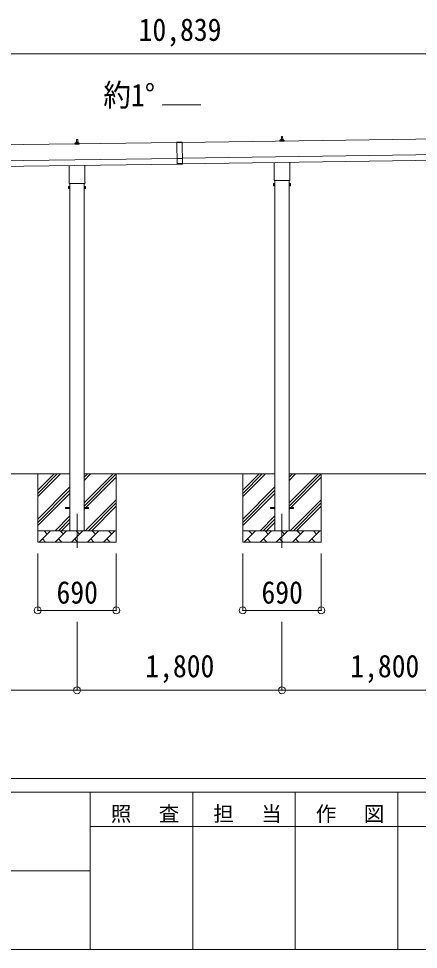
# Model space of a CAD drawing. Units: millimetres at full size, sheet at 1:60. Extents: x -16864 to 16864, y -11640 to 11640.
# Drawn here: x 4773 to 8283, y -11640 to -3466 of the extents above; entities that cross this region are included whole.
import ezdxf
from ezdxf.enums import TextEntityAlignment as Align

# ---------------------------------------------------------------- set-up
doc = ezdxf.new("R2010")
doc.units = ezdxf.units.MM
doc.header["$LTSCALE"] = 60
doc.header["$PDMODE"] = 32
doc.header["$PDSIZE"] = 60
doc.linetypes.add('CHAIN1', pattern=[8, 5, -1, 1, -1])
for name, color, linetype, lineweight in [('0-1_Defpoints', 7, 'CHAIN1', 9), ('0-2_TEXT1', 4, 'Continuous', 9), ('0-3_SHAPE', 7, 'Continuous', 9), ('0-7_PARTS2', 7, 'Continuous', 9), ('0-8_TABLE1', 6, 'Continuous', 9), ('F-0', 7, 'Continuous', 9)]:
    doc.layers.add(name, color=color, linetype=linetype, lineweight=lineweight)
doc.styles.add('ＭＳ ゴシック', font='')
doc.styles.get('ＭＳ ゴシック').set_extended_font_data('MS Gothic')

msp = doc.modelspace()

# ---------------------------------------------------------------- linework, layer by layer
at = {"layer": '0-1_Defpoints'}
for p, q in [((5285.56, -7813.9), (5285.56, -8162.9)), ((7085.56, -7813.9), (7085.56, -8162.9))]:
    msp.add_line(p, q, dxfattribs=at)
at = {"layer": '0-2_TEXT1'}
for p, q in [((6373.46, -4223.07), (6037.46, -4227.87)), ((11573.26, -4476.24), (6208.3, -4552.88)), ((6163.31, -4553.52), (798.36, -4630.17)), ((5267.62, -4568.71), (5267.62, -4561)), ((5304.12, -4568.71), (5267.62, -4568.71)), ((5268, -4560.21), (5303.73, -4560.21)), ((5268.38, -4560.03), (5275.1, -4558.4)), ((5275.48, -4558.21), (5296.25, -4558.21)), ((5275.87, -4557.43), (5275.87, -4553.21)), ((5276.87, -4553.21), (5294.87, -4553.21)), ((5279.87, -4553.21), (5280.59, -4529.69)), ((5281.59, -4528.71), (5290.14, -4528.71)), ((5291.14, -4529.69), (5291.87, -4553.21)), ((5295.87, -4557.43), (5295.87, -4553.21)), ((5303.35, -4560.03), (5296.63, -4558.4)), ((5304.12, -4568.71), (5304.12, -4561)), ((6163.29, -4552.52), (6208.29, -4551.88)), ((6163.29, -4552.52), (6166.04, -4745)), ((6208.3, -4552.88), (6163.31, -4553.52)), ((6208.29, -4551.88), (6211.04, -4744.36)), ((7067.62, -4543), (7067.62, -4535.28)), ((7104.12, -4543), (7067.62, -4543)), ((7068, -4534.5), (7103.73, -4534.5)), ((7068.38, -4534.31), (7075.1, -4532.68)), ((7075.48, -4532.5), (7096.25, -4532.5)), ((7075.87, -4531.71), (7075.87, -4527.5)), ((7076.87, -4527.5), (7094.87, -4527.5)), ((7079.87, -4527.5), (7080.59, -4503.97)), ((7081.59, -4503), (7090.14, -4503)), ((7091.14, -4503.97), (7091.87, -4527.5)), ((7095.87, -4531.71), (7095.87, -4527.5)), ((7103.35, -4534.31), (7096.63, -4532.68)), ((7104.12, -4543), (7104.12, -4535.28)), ((6210.3, -4692.87), (11575.26, -4616.23)), ((800.36, -4770.15), (6165.31, -4693.51)), ((6210.32, -4693.87), (6165.32, -4694.51)), ((6210.97, -4739.36), (6165.97, -4740.01)), ((6211.02, -4742.86), (11575.97, -4666.22)), ((7017.26, -4876.98), (7017.26, -4731.34)), ((7153.86, -4729.39), (7153.86, -4876.98)), ((801.07, -4820.15), (6166.02, -4743.5)), ((5217.26, -4902.7), (5217.26, -4757.06)), ((5353.86, -4755.11), (5353.86, -4902.7)), ((6211.04, -4744.36), (6166.04, -4745)), ((7015.56, -4885.76), (7015.56, -4880.26)), ((7153.5, -4889.26), (7017.62, -4889.26)), ((7023.06, -4889.26), (7023.06, -7963.9)), ((7148.06, -7963.9), (7148.06, -4889.26)), ((7155.56, -4880.26), (7155.56, -4885.76)), ((5211.56, -4940.97), (5212.32, -4939.66)), ((5211.56, -4940.97), (5211.56, -4957.97)), ((5211.56, -4957.97), (5212.32, -4959.29)), ((5218.56, -4944.56), (5212.32, -4944.56)), ((5218.56, -4954.38), (5212.32, -4954.38)), ((5218.56, -4959.29), (5212.32, -4959.29)), ((5215.56, -4911.47), (5215.56, -4905.97)), ((5353.5, -4914.97), (5217.62, -4914.97)), ((5221.06, -4958.67), (5218.56, -4958.67)), ((5223.06, -4914.97), (5223.06, -7963.9)), ((5348.06, -7963.9), (5348.06, -4914.97)), ((5350.06, -4958.67), (5352.56, -4958.67)), ((5352.56, -4944.56), (5358.8, -4944.56)), ((5352.56, -4954.38), (5358.8, -4954.38)), ((5352.56, -4959.29), (5358.8, -4959.29)), ((5355.56, -4905.97), (5355.56, -4911.47)), ((5359.56, -4940.97), (5358.8, -4939.66)), ((5359.56, -4957.97), (5358.8, -4959.29)), ((5359.56, -4940.97), (5359.56, -4957.97)), ((7011.56, -4915.26), (7012.32, -4913.94)), ((7011.56, -4915.26), (7011.56, -4932.26)), ((7011.56, -4932.26), (7012.32, -4933.57)), ((7018.56, -4918.85), (7012.32, -4918.85)), ((7018.56, -4928.66), (7012.32, -4928.66)), ((7018.56, -4933.57), (7012.32, -4933.57)), ((7021.06, -4932.96), (7018.56, -4932.96)), ((7150.06, -4932.96), (7152.56, -4932.96)), ((7152.56, -4918.85), (7158.8, -4918.85)), ((7152.56, -4928.66), (7158.8, -4928.66)), ((7152.56, -4933.57), (7158.8, -4933.57)), ((7159.56, -4915.26), (7158.8, -4913.94)), ((7159.56, -4932.26), (7158.8, -4933.57)), ((7159.56, -4915.26), (7159.56, -4932.26)), ((5185.56, -7759.4), (5223.06, -7759.4)), ((5185.56, -7768.4), (5185.56, -7759.4)), ((5185.56, -7759.4), (5223.06, -7759.4)), ((5185.56, -7768.4), (5185.56, -7759.4)), ((5348.06, -7759.4), (5385.56, -7759.4)), ((5348.06, -7759.4), (5385.56, -7759.4)), ((5385.56, -7768.4), (5385.56, -7759.4)), ((5385.56, -7768.4), (5385.56, -7759.4)), ((6985.56, -7759.4), (7023.06, -7759.4)), ((6985.56, -7768.4), (6985.56, -7759.4)), ((6985.56, -7759.4), (7023.06, -7759.4)), ((6985.56, -7768.4), (6985.56, -7759.4)), ((7148.06, -7759.4), (7185.56, -7759.4)), ((7148.06, -7759.4), (7185.56, -7759.4)), ((7185.56, -7768.4), (7185.56, -7759.4)), ((7185.56, -7768.4), (7185.56, -7759.4)), ((5185.56, -7768.4), (5223.06, -7768.4)), ((5185.56, -7768.4), (5223.06, -7768.4)), ((5348.06, -7768.4), (5385.56, -7768.4)), ((5348.06, -7768.4), (5385.56, -7768.4)), ((6985.56, -7768.4), (7023.06, -7768.4)), ((6985.56, -7768.4), (7023.06, -7768.4)), ((7148.06, -7768.4), (7185.56, -7768.4)), ((7148.06, -7768.4), (7185.56, -7768.4))]:
    msp.add_line(p, q, dxfattribs=at)
for points in [[(5218.56, -4959.29), (5218.56, -4939.66), (5212.32, -4939.66)], [(5218.56, -4958.67), (5218.56, -4940.27), (5221.06, -4940.27)], [(5352.56, -4958.67), (5352.56, -4940.27), (5350.06, -4940.27)], [(5352.56, -4959.29), (5352.56, -4939.66), (5358.8, -4939.66)], [(7018.56, -4933.57), (7018.56, -4913.94), (7012.32, -4913.94)], [(7018.56, -4932.96), (7018.56, -4914.56), (7021.06, -4914.56)], [(7152.56, -4932.96), (7152.56, -4914.56), (7150.06, -4914.56)], [(7152.56, -4933.57), (7152.56, -4913.94), (7158.8, -4913.94)]]:
    msp.add_lwpolyline(points, dxfattribs=at)
for points in [[(5221.06, -4959.97), (5221.06, -4938.97), (5223.06, -4938.97), (5223.06, -4959.97)], [(5350.06, -4959.97), (5350.06, -4938.97), (5348.06, -4938.97), (5348.06, -4959.97)], [(7021.06, -4934.26), (7021.06, -4913.26), (7023.06, -4913.26), (7023.06, -4934.26)], [(7150.06, -4934.26), (7150.06, -4913.26), (7148.06, -4913.26), (7148.06, -4934.26)]]:
    msp.add_lwpolyline(points, close=True, dxfattribs=at)
for centre, radius, start, end in [((5268.62, -4561), 1, 103.62699, 180), ((5274.87, -4557.43), 1, 283.62699, 0), ((5279.95, -4553.85), 4.13, 90, 171.17633), ((5276.87, -4554.21), 1, 90, 180), ((5281.59, -4529.71), 1, 90, 178.60509), ((5289.2, -4553.21), 4.83, 133.60282, 180), ((5282.53, -4553.21), 4.83, 0, 46.39718), ((5290.14, -4529.71), 1, 1.39491, 90), ((5291.78, -4553.85), 4.13, 8.82367, 90), ((5294.87, -4554.21), 1, 0, 90), ((5296.87, -4557.43), 1, 180, 256.37301), ((5303.12, -4561), 1, 0, 76.37301), ((7068.62, -4535.28), 1, 103.62699, 180), ((7074.87, -4531.71), 1, 283.62699, 0), ((7079.95, -4528.13), 4.13, 90, 171.17633), ((7076.87, -4528.5), 1, 90, 180), ((7081.59, -4504), 1, 90, 178.60509), ((7089.2, -4527.5), 4.83, 133.60282, 180), ((7082.53, -4527.5), 4.83, 0, 46.39718), ((7090.14, -4504), 1, 1.39491, 90), ((7091.78, -4528.13), 4.13, 8.82367, 90), ((7094.87, -4528.5), 1, 0, 90), ((7096.87, -4531.71), 1, 180, 256.37301), ((7103.12, -4535.28), 1, 0, 76.37301), ((5219.56, -4905.97), 4, 125.09963, 180), ((5351.56, -4905.97), 4, 0, 54.90037), ((7019.56, -4880.26), 4, 125.09963, 180), ((7019.56, -4885.76), 4, 180, 194.47751), ((7019.56, -4885.76), 4, 194.47751, 241.04498), ((7151.56, -4885.76), 4, 298.95502, 345.52249), ((7151.56, -4880.26), 4, 0, 54.90037), ((7151.56, -4885.76), 4, 345.52249, 0), ((5215.9, -4942.11), 4.34, 145.61575, 214.38425), ((5215.9, -4956.83), 4.34, 145.61575, 214.38425), ((5227.8, -4949.47), 16.24, 162.41205, 197.58795), ((5219.56, -4911.47), 4, 180, 194.47751), ((5219.56, -4911.47), 4, 194.47751, 241.04498), ((5351.56, -4911.47), 4, 298.95502, 345.52249), ((5351.56, -4911.47), 4, 345.52249, 0), ((5355.21, -4942.11), 4.34, 325.61575, 34.38425), ((5343.32, -4949.47), 16.24, 342.41205, 17.58795), ((5355.21, -4956.83), 4.34, 325.61575, 34.38425), ((7015.9, -4916.4), 4.34, 145.61575, 214.38425), ((7015.9, -4931.12), 4.34, 145.61575, 214.38425), ((7027.8, -4923.76), 16.24, 162.41205, 197.58795), ((7155.21, -4916.4), 4.34, 325.61575, 34.38425), ((7143.32, -4923.76), 16.24, 342.41205, 17.58795), ((7155.21, -4931.12), 4.34, 325.61575, 34.38425)]:
    msp.add_arc(centre, radius, start, end, dxfattribs=at)
at = {"layer": '0-3_SHAPE'}
for p, q in [((5223.06, -7463.9), (3548.06, -7463.9)), ((4940.56, -7463.9), (4940.56, -8063.9)), ((4940.56, -7607.38), (5084.04, -7463.9)), ((4940.56, -7635.67), (5112.33, -7463.9)), ((4940.56, -7663.95), (5140.61, -7463.9)), ((7023.06, -7463.9), (5348.06, -7463.9)), ((5348.06, -7492.72), (5376.88, -7463.9)), ((5348.06, -7521.01), (5405.17, -7463.9)), ((5348.06, -7719), (5603.16, -7463.9)), ((5348.06, -7747.28), (5630.56, -7464.78)), ((5348.06, -7775.57), (5630.56, -7493.07)), ((5630.56, -7463.9), (5630.56, -8063.9)), ((6740.56, -7463.9), (6740.56, -8063.9)), ((6740.56, -7607.38), (6884.04, -7463.9)), ((6740.56, -7635.67), (6912.33, -7463.9)), ((6740.56, -7663.95), (6940.61, -7463.9)), ((8823.06, -7463.9), (7148.06, -7463.9)), ((7148.06, -7492.72), (7176.88, -7463.9)), ((7148.06, -7521.01), (7205.17, -7463.9)), ((7148.06, -7719), (7403.16, -7463.9)), ((7148.06, -7747.28), (7430.56, -7464.78)), ((7148.06, -7775.57), (7430.56, -7493.07)), ((7430.56, -7463.9), (7430.56, -8063.9)), ((4940.56, -7861.94), (5223.06, -7579.44)), ((6740.56, -7861.94), (7023.06, -7579.44)), ((4940.56, -7890.22), (5223.06, -7607.72)), ((4940.56, -7918.51), (5223.06, -7636.01)), ((6740.56, -7890.22), (7023.06, -7607.72)), ((6740.56, -7918.51), (7023.06, -7636.01)), ((5357.72, -7963.9), (5630.56, -7691.06)), ((5386, -7963.9), (5630.56, -7719.34)), ((5414.29, -7963.9), (5630.56, -7747.63)), ((7157.72, -7963.9), (7430.56, -7691.06)), ((7186, -7963.9), (7430.56, -7719.34)), ((7214.29, -7963.9), (7430.56, -7747.63)), ((5093.16, -7963.9), (5223.06, -7834)), ((6893.16, -7963.9), (7023.06, -7834)), ((5121.44, -7963.9), (5223.06, -7862.28)), ((5149.73, -7963.9), (5223.06, -7890.57)), ((6921.44, -7963.9), (7023.06, -7862.28)), ((6949.73, -7963.9), (7023.06, -7890.57)), ((4940.56, -7963.9), (5630.56, -7963.9)), ((4952.72, -8063.9), (5052.72, -7963.9)), ((5024.16, -7992.45), (4995.61, -7963.9)), ((5094.14, -8063.9), (5194.14, -7963.9)), ((5165.58, -7992.45), (5137.03, -7963.9)), ((5235.56, -8063.9), (5335.56, -7963.9)), ((5307.01, -7992.45), (5278.45, -7963.9)), ((5376.98, -8063.9), (5476.98, -7963.9)), ((5448.43, -7992.45), (5419.87, -7963.9)), ((5518.4, -8063.9), (5618.4, -7963.9)), ((5589.85, -7992.45), (5561.3, -7963.9)), ((6740.56, -7963.9), (7430.56, -7963.9)), ((6752.72, -8063.9), (6852.72, -7963.9)), ((6824.16, -7992.45), (6795.61, -7963.9)), ((6894.14, -8063.9), (6994.14, -7963.9)), ((6965.58, -7992.45), (6937.03, -7963.9)), ((7035.56, -8063.9), (7135.56, -7963.9)), ((7107.01, -7992.45), (7078.45, -7963.9)), ((7176.98, -8063.9), (7276.98, -7963.9)), ((7248.43, -7992.45), (7219.87, -7963.9)), ((7318.4, -8063.9), (7418.4, -7963.9)), ((7389.85, -7992.45), (7361.3, -7963.9)), ((5630.56, -8063.9), (4940.56, -8063.9)), ((4981.27, -8035.35), (5009.82, -8063.9)), ((5122.69, -8035.35), (5151.24, -8063.9)), ((5264.11, -8035.35), (5292.67, -8063.9)), ((5405.53, -8035.35), (5434.09, -8063.9)), ((5546.96, -8035.35), (5575.51, -8063.9)), ((7430.56, -8063.9), (6740.56, -8063.9)), ((6781.27, -8035.35), (6809.82, -8063.9)), ((6922.69, -8035.35), (6951.24, -8063.9)), ((7064.11, -8035.35), (7092.67, -8063.9)), ((7205.53, -8035.35), (7234.09, -8063.9)), ((7346.96, -8035.35), (7375.51, -8063.9))]:
    msp.add_line(p, q, dxfattribs=at)
at = {"layer": '0-7_PARTS2', "color": 4}
for p, q in [((6037.46, -4227.87), (6037.46, -4223.07)), ((6037.46, -4223.07), (6373.46, -4223.07))]:
    msp.add_line(p, q, dxfattribs=at)
at = {"layer": '0-8_TABLE1'}
for p, q in [((11606.27, -3776.26), (767.34, -3776.26)), ((4940.56, -8662.9), (4940.56, -8162.9)), ((5630.56, -8662.9), (5630.56, -8162.9)), ((6740.56, -8662.9), (6740.56, -8162.9)), ((7430.56, -8662.9), (7430.56, -8162.9)), ((4940.56, -8662.9), (5630.56, -8662.9)), ((6740.56, -8662.9), (7430.56, -8662.9)), ((5285.56, -9364.9), (5285.56, -8764.9)), ((7085.56, -9364.9), (7085.56, -8764.9)), ((5285.56, -9364.9), (3485.56, -9364.9)), ((7085.56, -9364.9), (5285.56, -9364.9)), ((8885.56, -9364.9), (7085.56, -9364.9))]:
    msp.add_line(p, q, dxfattribs=at)
for p in [(4940.56, -8662.9), (5630.56, -8662.9), (6740.56, -8662.9), (7430.56, -8662.9), (5285.56, -9364.9), (7085.56, -9364.9)]:
    msp.add_point(p, dxfattribs=at)
at = {"layer": 'F-0', "color": 5, "lineweight": 5}
for p, q in [((-16864.12, -10140), (16015.88, -10140)), ((-16864.12, -10260), (10682.37, -10260)), ((5402.37, -10260), (5402.37, -11640)), ((6302.37, -10260), (6302.37, -11640)), ((7202.37, -10260), (7202.37, -11640)), ((8102.36, -10260), (8102.36, -11640)), ((5402.37, -10560), (9002.37, -10560)), ((-6897.63, -10950), (5402.37, -10950)), ((-16864.12, -11640), (16015.88, -11640))]:
    msp.add_line(p, q, dxfattribs=at)

# ---------------------------------------------------------------- texts
at = {"layer": '0-7_PARTS2', "style": 'ＭＳ ゴシック', "width": 0.9}
msp.add_text('約1°', height=197.9, dxfattribs=at).set_placement((5516.38, -4295.62), align=Align.BOTTOM_LEFT)
at = {"layer": '0-8_TABLE1', "color": 7, "style": 'ＭＳ ゴシック', "width": 0.9}
for s, p in [('10,839', (5826.81, -3721.26)), ('690', (5105.56, -8662.9)), ('690', (6905.56, -8662.9)), ('1,800', (5885.56, -9309.9)), ('1,800', (7685.56, -9309.9))]:
    msp.add_text(s, height=197.9, dxfattribs=at).set_placement(p, align=Align.BOTTOM_LEFT)
at = {"layer": 'F-0', "char_height": 132, "attachment_point": 7, "style": 'ＭＳ ゴシック'}
for s, insert in [('\\T1.17;照\u3000査', (5582.37, -10530)), ('\\T1.17;担\u3000当', (6482.37, -10530)), ('\\T1.17;作\u3000図', (7382.37, -10530))]:
    msp.add_mtext(s, dxfattribs=dict(at, insert=insert))

doc.saveas('drawing.dxf')
